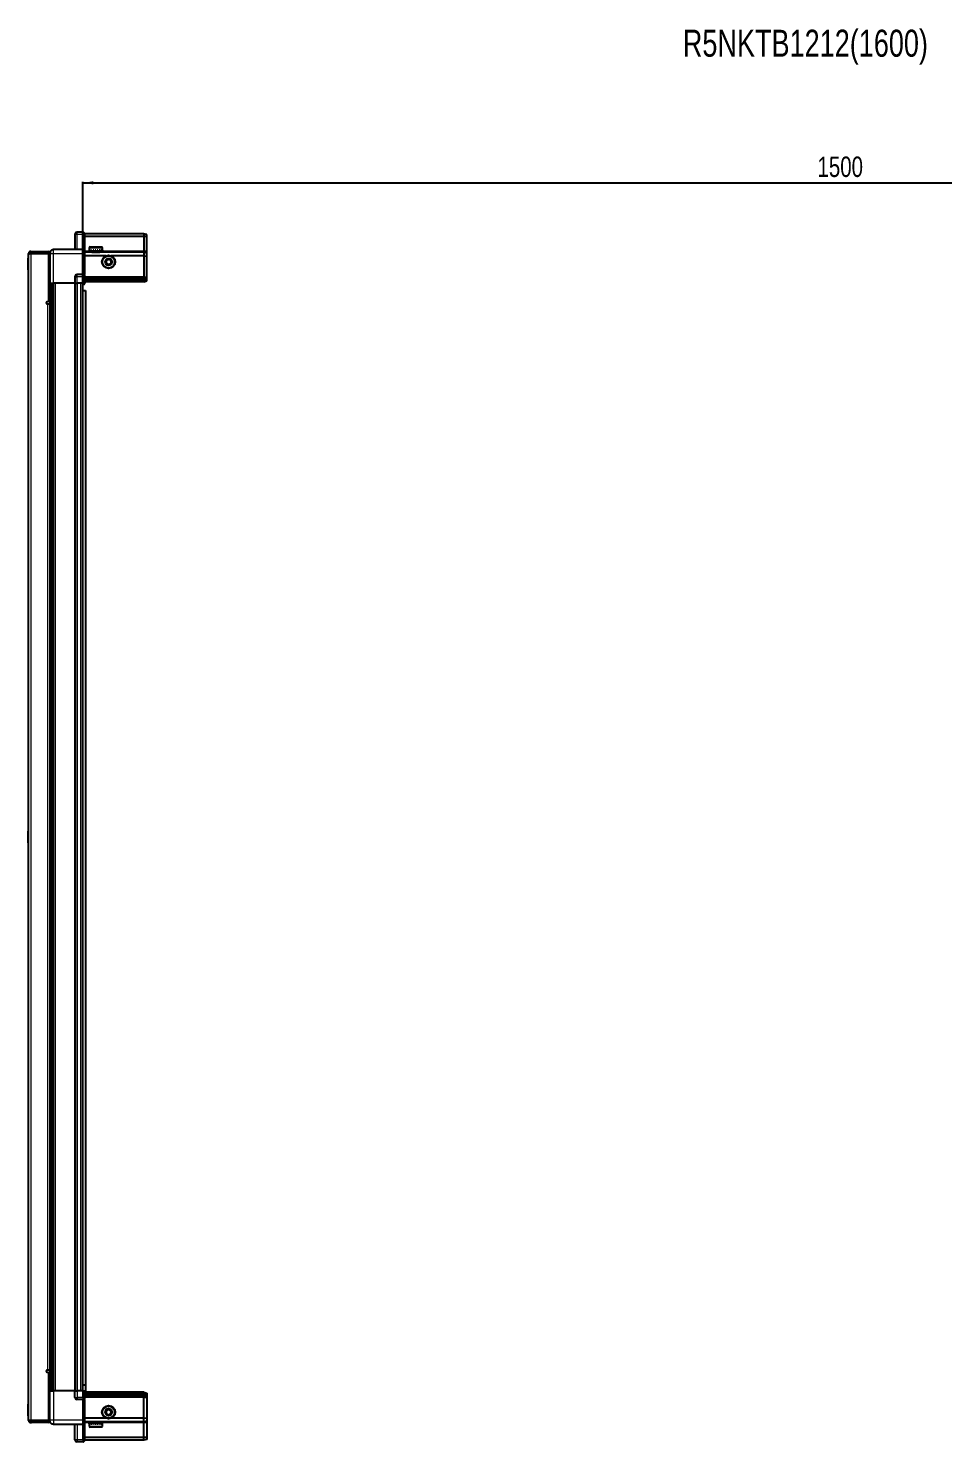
# Model space of a CAD drawing. Header units: millimetres. Extents: x 1315 to 5789, y -1245 to 1969.
# Drawn here: x 2843 to 3740, y 583 to 1969 of the extents above; entities that cross this region are included whole.
import ezdxf

# ---------------------------------------------------------------- set-up
doc = ezdxf.new("R2010")
doc.units = ezdxf.units.MM
doc.layers.add('FORMAT', color=7, linetype='Continuous')
doc.styles.add('SLDTEXTSTYLE0', font='TXT', dxfattribs={"width": 0.75})
doc.dimstyles.new('SLDDIMSTYLE0', dxfattribs={"dimtxt": 20, "dimasz": 10, "dimexe": 0, "dimexo": 0.0625, "dimgap": 5, "dimtad": 2, "dimdec": 1, "dimrnd": 1e-09, "dimzin": 12, "dimdsep": 46, "dimtxsty": 'SLDTEXTSTYLE0', "dimsah": 1, "dimcen": 0.09, "dimadec": 0, "dimazin": 3, "dimtfac": 1, "dimtofl": 0, "dimtmove": 0, "dimatfit": 3, "dimfxl": 0, "dimfrac": 2, "dimtolj": 1, "dimtzin": 12, "dimarcsym": 0})

# ---------------------------------------------------------------- blocks, each defined once
blk = doc.blocks.new('_D_6')
at = {"layer": 'FORMAT'}
for p, q in [((2897, 1719.3), (2897, 1818.8)), ((2897, 1817.8), (4397, 1817.8)), ((4397, 1719.3), (4397, 1818.8))]:
    blk.add_line(p, q, dxfattribs=at)
for points in [[(2897, 1817.8), (2907, 1816.3), (2907, 1819.4)], [(4397, 1817.8), (4387, 1819.4), (4387, 1816.3)]]:
    blk.add_solid(points, dxfattribs=at)
at = {"layer": 'FORMAT', "insert": (3617.4, 1843.6), "char_height": 20, "attachment_point": 1, "style": 'SLDTEXTSTYLE0'}
blk.add_mtext('1500', dxfattribs=at)

msp = doc.modelspace()

# ---------------------------------------------------------------- linework, layer by layer
at = {"color": 7, "linetype": 'Continuous', "lineweight": 25}
for p, q in [((2889.13, 1767.32), (2889.13, 1752.32)), ((2897.13, 1769.32), (2891.13, 1769.32)), ((2897.13, 1769.32), (2897.46, 1769.32)), ((2897.13, 1769.32), (2897.13, 1767.32)), ((2897.13, 1752.52), (2897.13, 1767.32)), ((2897.13, 1752.52), (2897.13, 1767.32)), ((2898.33, 1768.82), (2897.46, 1769.32)), ((2898.33, 1767.32), (2898.33, 1768.82)), ((2956.63, 1767.82), (2898.33, 1767.82)), ((2898.33, 1767.32), (2898.33, 1752.52)), ((2956.63, 1765.32), (2898.33, 1765.32)), ((2956.63, 1767.82), (2956.63, 1765.32)), ((2959.63, 1767.02), (2956.63, 1767.82)), ((2956.63, 1765.32), (2956.63, 1750.82)), ((2959.63, 1765.17), (2956.63, 1765.32)), ((2959.63, 1765.17), (2959.63, 1767.02)), ((2959.63, 1750.82), (2959.63, 1765.17)), ((2845.13, 1748.47), (2843.63, 1748.47)), ((2843.63, 1747.97), (2843.63, 1748.47)), ((2843.63, 604.67), (2843.63, 1747.97)), ((2845.73, 1749.07), (2845.73, 1750.57)), ((2845.73, 1750.57), (2846.63, 1750.57)), ((2845.73, 1749.07), (2846.63, 1749.07)), ((2845.73, 1748.57), (2863.13, 1748.57)), ((2846.63, 1750.57), (2863.13, 1750.57)), ((2846.63, 1749.07), (2846.63, 1750.57)), ((2846.63, 1749.07), (2863.13, 1749.07)), ((2863.13, 1749.07), (2863.13, 1750.57)), ((2864.63, 1748.57), (2863.13, 1748.57)), ((2863.13, 1748.57), (2863.13, 1701.07)), ((2864.63, 1748.32), (2864.63, 1719.32)), ((2897.13, 1752.32), (2868.13, 1752.32)), ((2897.13, 1752.32), (2897.13, 1752.52)), ((2897.13, 1752.32), (2898.33, 1752.32)), ((2897.13, 1748.32), (2897.13, 1752.32)), ((2897.13, 1728.02), (2897.13, 1748.32)), ((2898.33, 1752.52), (2898.33, 1752.32)), ((2898.33, 1752.32), (2898.33, 1748.32)), ((2956.63, 1749.82), (2898.33, 1749.82)), ((2898.33, 1748.32), (2898.33, 1728.02)), ((2903.13, 1754.22), (2903.13, 1751.82)), ((2903.13, 1751.82), (2903.13, 1751.32)), ((2903.13, 1751.32), (2903.26, 1751.32)), ((2903.45, 1751.82), (2903.26, 1751.82)), ((2903.26, 1751.82), (2903.26, 1751.32)), ((2903.26, 1751.32), (2903.45, 1751.32)), ((2903.45, 1751.82), (2903.45, 1751.32)), ((2903.45, 1751.32), (2903.98, 1751.32)), ((2903.93, 1755.02), (2911.09, 1755.02)), ((2904.38, 1751.82), (2903.98, 1751.82)), ((2903.98, 1751.82), (2903.98, 1751.32)), ((2903.98, 1751.32), (2904.38, 1751.32)), ((2904.38, 1751.82), (2904.38, 1751.32)), ((2904.38, 1751.32), (2905.25, 1751.32)), ((2905.23, 1751.32), (2905.23, 1751.22)), ((2905.23, 1751.22), (2914.03, 1751.22)), ((2905.82, 1751.82), (2905.25, 1751.82)), ((2905.25, 1751.82), (2905.25, 1751.32)), ((2905.25, 1751.32), (2905.82, 1751.32)), ((2905.63, 1750.82), (2906.32, 1750.34)), ((2905.63, 1750.82), (2910.66, 1750.82)), ((2906.32, 1750.34), (2905.63, 1749.86)), ((2905.63, 1749.86), (2905.63, 1749.82)), ((2905.63, 1749.86), (2910.66, 1749.86)), ((2905.82, 1751.82), (2905.82, 1751.32)), ((2905.82, 1751.32), (2906.95, 1751.32)), ((2906.32, 1750.34), (2910.48, 1750.34)), ((2907.64, 1751.82), (2906.95, 1751.82)), ((2906.95, 1751.82), (2906.95, 1751.32)), ((2906.95, 1751.32), (2907.64, 1751.32)), ((2907.64, 1751.82), (2907.64, 1751.32)), ((2907.64, 1751.32), (2908.91, 1751.32)), ((2909.65, 1751.82), (2908.91, 1751.82)), ((2908.91, 1751.82), (2908.91, 1751.32)), ((2908.91, 1751.32), (2909.14, 1751.32)), ((2909.14, 1751.82), (2909.14, 1751.32)), ((2909.64, 1751.82), (2909.64, 1751.32)), ((2909.64, 1751.32), (2909.65, 1751.32)), ((2909.65, 1751.82), (2909.65, 1751.32)), ((2909.65, 1751.32), (2910.94, 1751.32)), ((2910.48, 1750.34), (2912.94, 1750.34)), ((2910.66, 1750.82), (2913.63, 1750.82)), ((2910.66, 1749.86), (2913.63, 1749.86)), ((2911.65, 1751.82), (2910.94, 1751.82)), ((2910.94, 1751.82), (2910.94, 1751.32)), ((2911, 1751.82), (2911, 1751.32)), ((2911, 1751.32), (2911.65, 1751.32)), ((2911.09, 1755.02), (2915.33, 1755.02)), ((2911.65, 1751.82), (2911.65, 1751.32)), ((2911.65, 1751.32), (2912.84, 1751.32)), ((2913.46, 1751.82), (2912.84, 1751.82)), ((2912.84, 1751.82), (2912.84, 1751.32)), ((2912.84, 1751.32), (2913.46, 1751.32)), ((2912.94, 1750.34), (2913.63, 1750.82)), ((2913.63, 1749.86), (2912.94, 1750.34)), ((2913.46, 1751.82), (2913.46, 1751.32)), ((2913.46, 1751.32), (2914.43, 1751.32)), ((2913.63, 1749.82), (2913.63, 1749.86)), ((2914.03, 1751.22), (2914.03, 1751.32)), ((2914.9, 1751.82), (2914.43, 1751.82)), ((2914.43, 1751.82), (2914.43, 1751.32)), ((2914.43, 1751.32), (2914.9, 1751.32)), ((2914.9, 1751.82), (2914.9, 1751.32)), ((2914.9, 1751.32), (2915.55, 1751.32)), ((2915.82, 1751.82), (2915.55, 1751.82)), ((2915.55, 1751.82), (2915.55, 1751.32)), ((2915.55, 1751.32), (2915.82, 1751.32)), ((2915.82, 1751.82), (2915.82, 1751.32)), ((2915.82, 1751.32), (2916.09, 1751.32)), ((2916.13, 1751.82), (2916.09, 1751.82)), ((2916.09, 1751.82), (2916.09, 1751.32)), ((2916.09, 1751.32), (2916.13, 1751.32)), ((2916.13, 1751.82), (2916.13, 1754.22)), ((2916.13, 1751.82), (2916.13, 1751.32)), ((2956.63, 1750.82), (2956.63, 1749.82)), ((2956.63, 1749.82), (2956.63, 1746.32)), ((2959.63, 1749.02), (2956.63, 1749.82)), ((2959.63, 1749.02), (2959.63, 1750.82)), ((2959.63, 1745.99), (2959.63, 1749.02)), ((2843.63, 1743.96), (2843.33, 1743.96)), ((2843.33, 1732.39), (2843.33, 1743.96)), ((2919.63, 1746.32), (2898.33, 1746.32)), ((2956.63, 1746.32), (2924.63, 1746.32)), ((2956.63, 1746.32), (2956.63, 1725.82)), ((2956.63, 1746.32), (2959.63, 1745.99)), ((2959.63, 1725.82), (2959.63, 1745.99)), ((2843.33, 1732.39), (2843.63, 1732.39)), ((2863.13, 1722.07), (2864.63, 1722.07)), ((2864.63, 1719.32), (2863.13, 1719.32)), ((2865.28, 633.32), (2865.28, 1719.32)), ((2867.07, 1719.32), (2867.07, 633.32)), ((2867.1, 1719.32), (2867.1, 633.32)), ((2889.13, 1719.32), (2868.13, 1719.32)), ((2889.13, 1725.82), (2889.13, 1719.32)), ((2889.13, 1719.32), (2891.13, 1719.32)), ((2889.78, 633.32), (2889.78, 1719.32)), ((2897.13, 1727.82), (2891.13, 1727.82)), ((2897.13, 1719.32), (2891.13, 1719.32)), ((2896.98, 633.32), (2896.98, 1719.32)), ((2897.13, 1727.82), (2897.13, 1728.02)), ((2897.13, 1727.82), (2897.13, 1725.82)), ((2897.13, 1727.82), (2898.33, 1727.82)), ((2897.13, 1719.32), (2897.13, 1725.82)), ((2897.13, 1719.32), (2897.13, 1725.82)), ((2897.13, 1719.32), (2897.46, 1719.32)), ((2897.13, 1719.32), (2897.13, 1719.32)), ((2897.46, 1719.32), (2897.46, 1725.82)), ((2898.33, 1719.32), (2897.46, 1719.32)), ((2897.46, 1719.32), (2897.46, 1719.32)), ((2898.33, 1728.02), (2898.33, 1727.82)), ((2898.33, 1727.15), (2898.33, 1727.82)), ((2898.33, 1727.15), (2898.33, 1719.32)), ((2956.63, 1724.82), (2898.33, 1724.82)), ((2956.63, 1723.82), (2898.33, 1723.82)), ((2956.63, 1722.32), (2898.33, 1722.32)), ((2956.63, 1720.82), (2898.33, 1720.82)), ((2956.63, 1725.82), (2956.63, 1724.82)), ((2956.63, 1724.82), (2956.63, 1723.82)), ((2956.63, 1724.82), (2959.63, 1724.02)), ((2956.63, 1723.82), (2956.63, 1722.32)), ((2956.63, 1723.82), (2959.63, 1723.28)), ((2956.63, 1722.32), (2959.63, 1722.78)), ((2956.63, 1722.32), (2956.63, 1720.82)), ((2956.63, 1720.82), (2959.63, 1721.63)), ((2959.63, 1724.02), (2959.63, 1725.82)), ((2959.63, 1723.28), (2959.63, 1724.02)), ((2959.63, 1722.78), (2959.63, 1723.28)), ((2959.63, 1721.63), (2959.63, 1722.78)), ((2896.98, 1712.32), (2899.48, 1712.32)), ((2899.48, 1712.32), (2899.48, 638.82)), ((2863.13, 1701.07), (2861.78, 1701.07)), ((2861.78, 1699.07), (2862.53, 1699.07)), ((2862.53, 1699.07), (2864.63, 1699.07)), ((2864.63, 1699.07), (2864.63, 653.57)), ((2843.63, 1182.11), (2843.33, 1182.11)), ((2843.33, 1170.54), (2843.33, 1182.11)), ((2865.13, 1185.82), (2865.13, 1166.82)), ((2843.33, 1170.54), (2843.63, 1170.54)), ((2862.53, 653.57), (2861.78, 653.57)), ((2861.78, 651.57), (2863.13, 651.57)), ((2864.63, 653.57), (2862.53, 653.57)), ((2863.13, 651.57), (2863.13, 604.07)), ((2899.48, 638.82), (2896.98, 638.82)), ((2899.48, 638.82), (2899.48, 631.82)), ((2864.63, 633.32), (2863.13, 633.32)), ((2864.63, 630.57), (2863.13, 630.57)), ((2864.63, 604.32), (2864.63, 633.32)), ((2889.13, 633.32), (2868.13, 633.32)), ((2889.13, 626.82), (2889.13, 633.32)), ((2889.13, 633.32), (2891.13, 633.32)), ((2897.13, 633.32), (2891.13, 633.32)), ((2897.13, 624.82), (2891.13, 624.82)), ((2897.13, 626.82), (2897.13, 633.32)), ((2897.13, 633.32), (2897.46, 633.32)), ((2897.13, 626.82), (2897.13, 624.82)), ((2897.13, 626.82), (2897.13, 624.82)), ((2897.13, 624.82), (2898.33, 624.82)), ((2897.13, 624.62), (2897.13, 624.82)), ((2897.13, 604.32), (2897.13, 624.62)), ((2897.46, 626.82), (2897.46, 633.32)), ((2897.46, 633.32), (2898.33, 633.32)), ((2898.33, 633.32), (2898.33, 625.5)), ((2956.63, 631.82), (2898.33, 631.82)), ((2956.63, 630.32), (2898.33, 630.32)), ((2956.63, 628.82), (2898.33, 628.82)), ((2956.63, 627.82), (2898.33, 627.82)), ((2898.33, 624.82), (2898.33, 625.5)), ((2898.33, 624.82), (2898.33, 624.62)), ((2898.33, 624.62), (2898.33, 604.32)), ((2956.63, 630.32), (2956.63, 631.82)), ((2956.63, 631.82), (2959.63, 631.02)), ((2956.63, 628.82), (2956.63, 630.32)), ((2956.63, 630.32), (2959.63, 629.87)), ((2956.63, 628.82), (2959.63, 629.37)), ((2956.63, 627.82), (2956.63, 628.82)), ((2956.63, 627.82), (2959.63, 628.63)), ((2956.63, 626.82), (2956.63, 627.82)), ((2956.63, 606.32), (2956.63, 626.82)), ((2959.63, 631.02), (2959.63, 629.87)), ((2959.63, 629.87), (2959.63, 629.37)), ((2959.63, 629.37), (2959.63, 628.63)), ((2959.63, 628.63), (2959.63, 626.82)), ((2959.63, 626.82), (2959.63, 606.66)), ((2843.63, 620.26), (2843.33, 620.26)), ((2843.33, 610.58), (2843.33, 620.26)), ((2843.33, 608.69), (2843.33, 610.58)), ((2843.33, 608.69), (2843.63, 608.69)), ((2843.63, 604.17), (2843.63, 604.67)), ((2845.13, 604.17), (2843.63, 604.17)), ((2863.13, 604.07), (2845.73, 604.07)), ((2845.73, 603.57), (2845.73, 602.07)), ((2845.73, 603.57), (2846.63, 603.57)), ((2845.73, 602.07), (2846.63, 602.07)), ((2846.63, 603.57), (2846.63, 602.07)), ((2863.13, 603.57), (2846.63, 603.57)), ((2863.13, 602.07), (2846.63, 602.07)), ((2863.13, 604.07), (2864.63, 604.07)), ((2863.13, 603.57), (2863.13, 602.07)), ((2897.13, 600.32), (2868.13, 600.32)), ((2889.13, 585.32), (2889.13, 600.32)), ((2897.13, 600.32), (2897.13, 604.32)), ((2897.13, 600.32), (2898.33, 600.32)), ((2897.13, 600.12), (2897.13, 600.32)), ((2897.13, 585.32), (2897.13, 600.12)), ((2919.63, 606.32), (2898.33, 606.32)), ((2898.33, 604.32), (2898.33, 600.32)), ((2956.63, 602.82), (2898.33, 602.82)), ((2898.33, 600.32), (2898.33, 600.12)), ((2898.33, 600.12), (2898.33, 585.32)), ((2903.13, 601.32), (2903.13, 598.42)), ((2903.22, 601.32), (2903.13, 601.32)), ((2903.22, 600.82), (2903.22, 601.32)), ((2903.39, 601.32), (2903.22, 601.32)), ((2903.22, 600.82), (2903.39, 600.82)), ((2903.39, 600.82), (2903.39, 601.32)), ((2903.88, 601.32), (2903.39, 601.32)), ((2903.88, 600.82), (2903.88, 601.32)), ((2904.26, 601.32), (2903.88, 601.32)), ((2903.88, 600.82), (2904.26, 600.82)), ((2904.08, 597.62), (2903.93, 597.62)), ((2915.33, 597.62), (2904.08, 597.62)), ((2904.26, 600.82), (2904.26, 601.32)), ((2905.1, 601.32), (2904.26, 601.32)), ((2905.1, 600.82), (2905.1, 601.32)), ((2905.66, 601.32), (2905.1, 601.32)), ((2905.1, 600.82), (2905.66, 600.82)), ((2905.23, 601.42), (2905.23, 601.32)), ((2910.62, 601.42), (2905.23, 601.42)), ((2905.63, 602.82), (2905.63, 602.79)), ((2905.63, 602.79), (2906.32, 602.31)), ((2905.73, 602.79), (2905.63, 602.79)), ((2906.32, 602.31), (2905.63, 601.82)), ((2905.73, 601.82), (2905.63, 601.82)), ((2905.66, 600.82), (2905.66, 601.32)), ((2906.76, 601.32), (2905.66, 601.32)), ((2913.63, 602.79), (2905.73, 602.79)), ((2913.63, 601.82), (2905.73, 601.82)), ((2906.4, 602.31), (2906.32, 602.31)), ((2912.94, 602.31), (2906.4, 602.31)), ((2906.76, 600.82), (2906.76, 601.32)), ((2907.44, 601.32), (2906.76, 601.32)), ((2906.76, 600.82), (2907.44, 600.82)), ((2907.44, 600.82), (2907.44, 601.32)), ((2908.71, 601.32), (2907.44, 601.32)), ((2908.71, 600.82), (2908.71, 601.32)), ((2909, 601.32), (2908.71, 601.32)), ((2908.71, 600.82), (2909.44, 600.82)), ((2909, 600.82), (2909, 601.32)), ((2909.44, 600.82), (2909.44, 601.32)), ((2910.74, 601.32), (2909.44, 601.32)), ((2914.03, 601.42), (2910.62, 601.42)), ((2910.74, 600.82), (2910.74, 601.32)), ((2910.74, 600.82), (2911.46, 600.82)), ((2910.87, 600.82), (2910.87, 601.32)), ((2911.46, 601.32), (2910.87, 601.32)), ((2911.46, 600.82), (2911.46, 601.32)), ((2912.66, 601.32), (2911.46, 601.32)), ((2912.66, 600.82), (2912.66, 601.32)), ((2913.3, 601.32), (2912.66, 601.32)), ((2912.66, 600.82), (2913.3, 600.82)), ((2912.94, 602.31), (2913.63, 602.79)), ((2913.63, 601.82), (2912.94, 602.31)), ((2913.3, 600.82), (2913.3, 601.32)), ((2914.29, 601.32), (2913.3, 601.32)), ((2913.63, 602.79), (2913.63, 602.82)), ((2914.03, 601.32), (2914.03, 601.42)), ((2914.29, 600.82), (2914.29, 601.32)), ((2914.77, 601.32), (2914.29, 601.32)), ((2914.29, 600.82), (2914.77, 600.82)), ((2914.77, 600.82), (2914.77, 601.32)), ((2915.46, 601.32), (2914.77, 601.32)), ((2915.46, 600.82), (2915.46, 601.32)), ((2915.75, 601.32), (2915.46, 601.32)), ((2915.46, 600.82), (2915.75, 600.82)), ((2915.75, 600.82), (2915.75, 601.32)), ((2916.06, 601.32), (2915.75, 601.32)), ((2916.06, 600.82), (2916.06, 601.32)), ((2916.12, 601.32), (2916.06, 601.32)), ((2916.06, 600.82), (2916.12, 600.82)), ((2916.12, 600.82), (2916.12, 601.32)), ((2916.13, 601.32), (2916.12, 601.32)), ((2916.13, 598.42), (2916.13, 601.32)), ((2956.63, 606.32), (2924.63, 606.32)), ((2956.63, 606.32), (2959.63, 606.66)), ((2956.63, 602.82), (2956.63, 606.32)), ((2959.63, 603.63), (2956.63, 602.82)), ((2956.63, 601.82), (2956.63, 602.82)), ((2956.63, 587.32), (2956.63, 601.82)), ((2959.63, 606.66), (2959.63, 603.63)), ((2959.63, 603.63), (2959.63, 601.82)), ((2959.63, 601.82), (2959.63, 587.48)), ((2897.13, 583.32), (2891.13, 583.32)), ((2897.13, 585.32), (2897.13, 583.32)), ((2897.13, 583.32), (2897.46, 583.32)), ((2897.13, 583.32), (2897.13, 583.32)), ((2897.13, 583.32), (2897.46, 583.32)), ((2897.46, 583.32), (2898.33, 583.82)), ((2897.46, 583.32), (2898.33, 583.82)), ((2956.63, 587.32), (2898.33, 587.32)), ((2898.33, 583.82), (2898.33, 585.32)), ((2956.63, 584.82), (2898.33, 584.82)), ((2959.63, 587.48), (2956.63, 587.32)), ((2956.63, 584.82), (2956.63, 587.32)), ((2959.63, 585.63), (2956.63, 584.82)), ((2959.63, 587.48), (2959.63, 585.63))]:
    msp.add_line(p, q, dxfattribs=at)
at = {"color": 8, "linetype": 'Continuous', "lineweight": 18}
for p, q in [((2891.13, 1767.32), (2889.13, 1767.32)), ((2891.13, 1767.32), (2891.13, 1769.32)), ((2891.13, 1752.32), (2891.13, 1767.32)), ((2897.13, 1767.32), (2891.13, 1767.32)), ((2897.13, 1767.32), (2898.33, 1767.32)), ((2845.73, 1748.57), (2845.73, 604.07)), ((2868.13, 1719.32), (2868.13, 1748.32)), ((2897.13, 1748.32), (2868.13, 1748.32)), ((2897.13, 1752.52), (2898.33, 1752.52)), ((2897.13, 1748.32), (2898.33, 1748.32)), ((2905.63, 1750.82), (2898.33, 1750.82)), ((2903.13, 1754.22), (2911.3, 1754.22)), ((2911.3, 1754.22), (2916.13, 1754.22)), ((2956.63, 1750.82), (2913.63, 1750.82)), ((2959.63, 1750.82), (2956.63, 1750.82)), ((2864.63, 1699.07), (2864.63, 1719.32)), ((2865.86, 1719.32), (2865.86, 633.32)), ((2868.31, 633.32), (2868.31, 1719.32)), ((2869.72, 1719.32), (2869.72, 633.32)), ((2889.13, 1725.82), (2891.13, 1725.82)), ((2889.13, 633.32), (2889.13, 1719.32)), ((2891.13, 1725.82), (2891.13, 1727.82)), ((2891.13, 1719.32), (2891.13, 1725.82)), ((2897.13, 1725.82), (2891.13, 1725.82)), ((2891.78, 633.32), (2891.78, 1719.32)), ((2894.98, 633.32), (2894.98, 1719.32)), ((2897.13, 1728.02), (2898.33, 1728.02)), ((2897.13, 1725.82), (2897.46, 1725.82)), ((2897.13, 1719.32), (2897.46, 1719.32)), ((2956.63, 1725.82), (2898.33, 1725.82)), ((2956.63, 1725.82), (2959.63, 1725.82)), ((2862.53, 653.57), (2862.53, 1699.07)), ((2864.63, 633.32), (2864.63, 653.57)), ((2868.13, 633.32), (2868.13, 604.32)), ((2889.13, 626.82), (2891.13, 626.82)), ((2891.13, 633.32), (2891.13, 626.82)), ((2891.13, 626.82), (2891.13, 624.82)), ((2897.13, 626.82), (2891.13, 626.82)), ((2897.13, 626.82), (2897.46, 626.82)), ((2898.33, 624.62), (2897.13, 624.62)), ((2956.63, 626.82), (2898.33, 626.82)), ((2956.63, 626.82), (2959.63, 626.82)), ((2897.13, 604.32), (2868.13, 604.32)), ((2891.13, 600.32), (2891.13, 585.32)), ((2897.13, 604.32), (2898.33, 604.32)), ((2898.33, 600.12), (2897.13, 600.12)), ((2905.63, 601.82), (2898.33, 601.82)), ((2903.3, 598.42), (2903.13, 598.42)), ((2916.13, 598.42), (2903.3, 598.42)), ((2956.63, 601.82), (2913.63, 601.82)), ((2959.63, 601.82), (2956.63, 601.82)), ((2891.13, 585.32), (2889.13, 585.32)), ((2891.13, 585.32), (2891.13, 583.32)), ((2897.13, 585.32), (2891.13, 585.32)), ((2897.13, 585.32), (2898.33, 585.32))]:
    msp.add_line(p, q, dxfattribs=at)
at = {"color": 7, "linetype": 'Continuous', "lineweight": 25}
for centre, radius in [((2922.13, 1740.32), 6.5), ((2922.13, 1740.32), 3.46), ((2922.13, 612.32), 6.5), ((2922.13, 612.32), 3.46)]:
    msp.add_circle(centre, radius, dxfattribs=at)
at = {"color": 8, "linetype": 'Continuous', "lineweight": 18}
for centre in [(2922.13, 1740.32), (2922.13, 612.32)]:
    msp.add_circle(centre, 5.7, dxfattribs=at)
at = {"color": 7, "linetype": 'Continuous', "lineweight": 25}
for centre, radius, start, end in [((2891.13, 1767.32), 2, 90, 180), ((2845.63, 1748.07), 0.5, 90, 117.7907), ((2863.03, 1748.47), 0.6, 9.59407, 90), ((2863.03, 1748.47), 2.1, 32.2369, 87.2706), ((2903.93, 1754.22), 0.8, 90, 180), ((2905.23, 1750.82), 0.4, 0, 90), ((2914.03, 1750.82), 0.4, 90, 180), ((2915.33, 1754.22), 0.8, 0, 90), ((2922.13, 1740.32), 2.5, 161.00659, 221.00659), ((2922.13, 1740.32), 2.5, 101.00659, 161.00659), ((2922.13, 1740.32), 2.5, 221.00659, 281.00659), ((2922.13, 1740.32), 2.5, 41.00659, 101.00659), ((2922.13, 1740.32), 2.5, 281.00659, 341.00659), ((2922.13, 1740.32), 2.5, 341.00659, 41.00659), ((2891.13, 1725.82), 2, 90, 180), ((2894.48, 1721.97), 5, 300, 346.70293), ((2861.78, 1700.07), 1, 90, 270), ((2862.13, 1185.82), 3, 0, 33.55731), ((2862.13, 1166.82), 3, 326.44269, 0), ((2861.78, 652.57), 1, 90, 270), ((2891.13, 626.82), 2, 180, 270), ((2922.13, 612.32), 2.5, 127.98423, 187.98423), ((2922.13, 612.32), 2.5, 187.98423, 247.98423), ((2922.13, 612.32), 2.5, 67.98423, 127.98423), ((2922.13, 612.32), 2.5, 247.98423, 307.98423), ((2922.13, 612.32), 2.5, 7.98423, 67.98423), ((2922.13, 612.32), 2.5, 307.98423, 7.98423), ((2845.63, 604.57), 0.5, 243.58436, 270), ((2863.03, 604.17), 0.6, 270, 350.40593), ((2863.03, 604.17), 2.1, 272.7294, 327.8305), ((2903.93, 598.42), 0.8, 180, 270), ((2905.23, 601.82), 0.4, 270, 0), ((2914.03, 601.82), 0.4, 180, 270), ((2915.33, 598.42), 0.8, 270, 0), ((2891.13, 585.32), 2, 180, 270)]:
    msp.add_arc(centre, radius, start, end, dxfattribs=at)
for centre, start_param, end_param in [((2900.92, 1725.82), 2.4188584, 3.1415927), ((2900.92, 626.82), 3.1415927, 3.8643269)]:
    msp.add_ellipse(centre, major_axis=(3.46, 0), ratio=0.5773503, start_param=start_param, end_param=end_param, dxfattribs=at)
for points, knots in [([(2845.73, 1750.57), (2845.47, 1750.55), (2844.98, 1750.49), (2844.34, 1750.1), (2843.87, 1749.54), (2843.65, 1748.96), (2843.63, 1748.6), (2843.63, 1748.47)], [0, 0, 0, 0, 0.2302553, 0.4485219, 0.6667858, 0.8850496, 1, 1, 1, 1]), ([(2843.63, 1747.97), (2843.65, 1748.02), (2843.71, 1748.11), (2844.1, 1748.24), (2844.66, 1748.37), (2845.24, 1748.48), (2845.6, 1748.55), (2845.73, 1748.57)], [0, 0, 0, 0, 0.2302553, 0.4485219, 0.6667858, 0.8850496, 1, 1, 1, 1]), ([(2868.13, 1752.32), (2867.69, 1752.28), (2867.01, 1752.2), (2866.19, 1751.77), (2865.63, 1751.32), (2865.18, 1750.76), (2864.75, 1749.94), (2864.67, 1749.26), (2864.63, 1748.82)], [0, 0, 0, 0, 0.2394568, 0.3683607, 0.5, 0.6316393, 0.7605432, 1, 1, 1, 1]), ([(2864.63, 1748.82), (2864.63, 1748.82), (2864.63, 1748.8), (2864.63, 1748.69), (2864.63, 1748.52), (2864.63, 1748.39), (2864.63, 1748.32)], [0, 0, 0, 0, 0.2493943, 0.5003335, 0.7501667, 1, 1, 1, 1]), ([(2919.29, 1739.77), (2919.46, 1740.26), (2919.78, 1741.17), (2920.09, 1742.08), (2920.23, 1742.5)], [0, 0, 0, 0, 0.53468586, 1, 1, 1, 1]), ([(2921.19, 1737.59), (2920.96, 1737.85), (2920.42, 1738.48), (2919.77, 1739.23), (2919.38, 1739.68), (2919.29, 1739.77)], [0, 0, 0, 0, 0.3629006, 0.8668753, 1, 1, 1, 1]), ([(2920.23, 1742.5), (2920.74, 1742.6), (2921.69, 1742.78), (2922.63, 1742.97), (2923.07, 1743.05)], [0, 0, 0, 0, 0.5346859, 1, 1, 1, 1]), ([(2924.02, 1738.14), (2923.51, 1738.05), (2922.57, 1737.86), (2921.63, 1737.68), (2921.19, 1737.59)], [0, 0, 0, 0, 0.5346859, 1, 1, 1, 1]), ([(2923.07, 1743.05), (2923.15, 1742.96), (2923.54, 1742.51), (2924.19, 1741.76), (2924.73, 1741.13), (2924.96, 1740.87)], [0, 0, 0, 0, 0.1331247, 0.6370994, 1, 1, 1, 1]), ([(2924.96, 1740.87), (2924.79, 1740.39), (2924.48, 1739.47), (2924.17, 1738.57), (2924.02, 1738.14)], [0, 0, 0, 0, 0.5346859, 1, 1, 1, 1]), ([(2864.63, 1719.32), (2864.67, 1719.32), (2864.74, 1719.32), (2865.35, 1719.32), (2866.23, 1719.32), (2867.22, 1719.32), (2867.87, 1719.32), (2868.13, 1719.32)], [0, 0, 0, 0, 0.2146939, 0.4293877, 0.6440816, 0.8587754, 1, 1, 1, 1]), ([(2864.63, 633.32), (2864.67, 633.32), (2864.74, 633.32), (2865.35, 633.32), (2866.23, 633.32), (2867.22, 633.32), (2867.87, 633.32), (2868.13, 633.32)], [0, 0, 0, 0, 0.2146939, 0.4293877, 0.6440816, 0.8587754, 1, 1, 1, 1]), ([(2919.45, 613.41), (2919.86, 613.72), (2920.62, 614.32), (2921.37, 614.91), (2921.73, 615.18)], [0, 0, 0, 0, 0.5346859, 1, 1, 1, 1]), ([(2919.85, 610.55), (2919.83, 610.67), (2919.75, 611.26), (2919.61, 612.25), (2919.5, 613.06), (2919.45, 613.41)], [0, 0, 0, 0, 0.1331247, 0.6370994, 1, 1, 1, 1]), ([(2922.53, 609.46), (2922.05, 609.66), (2921.16, 610.02), (2920.27, 610.38), (2919.85, 610.55)], [0, 0, 0, 0, 0.5346859, 1, 1, 1, 1]), ([(2921.73, 615.18), (2922.2, 614.99), (2923.1, 614.63), (2923.99, 614.27), (2924.4, 614.1)], [0, 0, 0, 0, 0.53468586, 1, 1, 1, 1]), ([(2924.8, 611.24), (2924.4, 610.92), (2923.64, 610.33), (2922.88, 609.74), (2922.53, 609.46)], [0, 0, 0, 0, 0.5346859, 1, 1, 1, 1]), ([(2924.4, 614.1), (2924.45, 613.76), (2924.56, 612.94), (2924.7, 611.96), (2924.79, 611.37), (2924.8, 611.24)], [0, 0, 0, 0, 0.3629006, 0.8668753, 1, 1, 1, 1]), ([(2845.73, 604.07), (2845.47, 604.12), (2844.98, 604.21), (2844.34, 604.34), (2843.87, 604.47), (2843.65, 604.58), (2843.63, 604.65), (2843.63, 604.67)], [0, 0, 0, 0, 0.2302553, 0.4485219, 0.6667858, 0.8850496, 1, 1, 1, 1]), ([(2843.63, 604.17), (2843.65, 603.92), (2843.71, 603.43), (2844.1, 602.79), (2844.66, 602.32), (2845.24, 602.1), (2845.6, 602.08), (2845.73, 602.07)], [0, 0, 0, 0, 0.2302553, 0.4485219, 0.6667858, 0.8850496, 1, 1, 1, 1]), ([(2864.63, 603.82), (2864.63, 603.83), (2864.63, 603.84), (2864.63, 603.96), (2864.63, 604.13), (2864.63, 604.26), (2864.63, 604.32)], [0, 0, 0, 0, 0.2493943, 0.5003335, 0.7501667, 1, 1, 1, 1]), ([(2868.13, 600.32), (2867.69, 600.37), (2867.01, 600.44), (2866.19, 600.88), (2865.63, 601.33), (2865.18, 601.89), (2864.75, 602.71), (2864.67, 603.38), (2864.63, 603.82)], [0, 0, 0, 0, 0.2394568, 0.3683607, 0.5, 0.6316393, 0.7605432, 1, 1, 1, 1])]:
    msp.add_open_spline(points, degree=3, knots=knots, dxfattribs=at)
for points in [[(2845.73, 1749.07), (2845.65, 1749.06), (2845.49, 1749.05), (2845.29, 1748.91), (2845.15, 1748.71), (2845.14, 1748.55), (2845.13, 1748.47)], [(2845.13, 604.17), (2845.14, 604.09), (2845.15, 603.94), (2845.29, 603.74), (2845.49, 603.6), (2845.65, 603.58), (2845.73, 603.57)]]:
    msp.add_open_spline(points, degree=3, dxfattribs=at)
at = {"color": 8, "linetype": 'Continuous', "lineweight": 18}
for points, knots in [([(2868.13, 1748.32), (2867.69, 1748.32), (2867.01, 1748.32), (2866.19, 1748.32), (2865.63, 1748.32), (2865.18, 1748.32), (2864.75, 1748.32), (2864.67, 1748.32), (2864.63, 1748.32)], [0, 0, 0, 0, 0.23945684, 0.36836066, 0.5, 0.63163934, 0.76054316, 1, 1, 1, 1]), ([(2868.13, 604.32), (2867.69, 604.32), (2867.01, 604.32), (2866.19, 604.32), (2865.63, 604.32), (2865.18, 604.32), (2864.75, 604.32), (2864.67, 604.32), (2864.63, 604.32)], [0, 0, 0, 0, 0.2394568, 0.3683607, 0.5, 0.6316393, 0.7605432, 1, 1, 1, 1])]:
    msp.add_open_spline(points, degree=3, knots=knots, dxfattribs=at)
for points in [[(2868.13, 1748.32), (2868.13, 1748.85), (2868.13, 1749.9), (2868.13, 1751.22), (2868.13, 1752.14), (2868.13, 1752.26), (2868.13, 1752.32)], [(2868.13, 604.32), (2868.13, 603.8), (2868.13, 602.75), (2868.13, 601.43), (2868.13, 600.5), (2868.13, 600.38), (2868.13, 600.32)]]:
    msp.add_open_spline(points, degree=3, dxfattribs=at)

# ---------------------------------------------------------------- texts
at = {"layer": 'FORMAT', "insert": (3485.32, 1968.01), "char_height": 26.4583, "attachment_point": 1, "style": 'SLDTEXTSTYLE0'}
msp.add_mtext('R5NKTB1212(1600)', dxfattribs=at)

# ---------------------------------------------------------------- dimensions: what is measured, and where the dimension line sits
at = {"layer": 'FORMAT'}
dim = msp.add_linear_dim(base=(4396.98, 1817.82), p1=(2896.98, 1719.32), p2=(4396.98, 1719.32), angle=0, dimstyle='SLDDIMSTYLE0', dxfattribs=at)
dim.commit()
dim.dimension.update_dxf_attribs({"geometry": '_D_6', "text_midpoint": (3646.98, 1817.82), "dimtype": 160})

doc.saveas('drawing.dxf')
